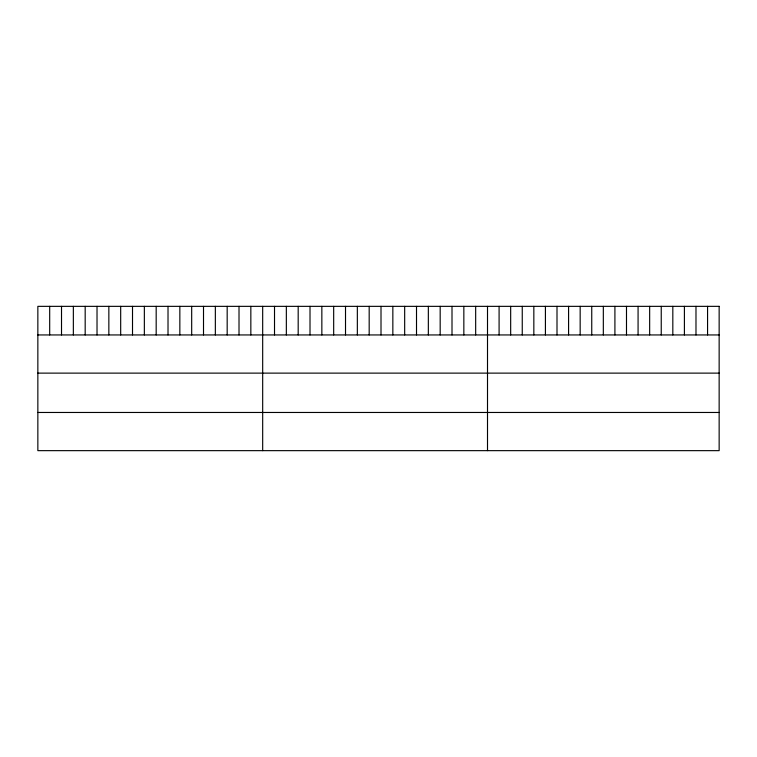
<?xml version="1.0" encoding="UTF-8"?>
<svg xmlns="http://www.w3.org/2000/svg" width="757" height="757" viewBox="0 0 757 757"><rect width="100%" height="100%" fill="white"/><g stroke="black" fill="none" stroke-linecap="round" stroke-linejoin="round"><path stroke-width="1.14" d="M37.85 334.944L719.15 334.944M37.85 373.125L719.15 373.125M37.85 412.47L719.15 412.47M707.568 306.348L707.568 334.944M695.986 306.348L695.986 334.944M684.404 306.348L684.404 334.944M672.822 306.348L672.822 334.944M661.24 306.348L661.24 334.944M649.657 306.348L649.657 334.944M638.075 306.348L638.075 334.944M626.493 306.348L626.493 334.944M614.911 306.348L614.911 334.944M603.329 306.348L603.329 334.944M591.747 306.348L591.747 334.944M580.165 306.348L580.165 334.944M568.583 306.348L568.583 334.944M557.001 306.348L557.001 334.944M545.418 306.348L545.418 334.944M533.836 306.348L533.836 334.944M522.254 306.348L522.254 334.944M510.672 306.348L510.672 334.944M499.09 306.348L499.09 334.944M487.508 306.348L487.508 450.652M475.67 306.348L475.67 334.944M463.842 306.348L463.842 334.944M452.005 306.348L452.005 334.944M440.177 306.348L440.177 334.944M428.339 306.348L428.339 334.944M416.511 306.348L416.511 334.944M404.673 306.348L404.673 334.944M392.845 306.348L392.845 334.944M381.008 306.348L381.008 334.944M369.179 306.348L369.179 334.944M357.342 306.348L357.342 334.944M345.514 306.348L345.514 334.944M333.676 306.348L333.676 334.944M321.848 306.348L321.848 334.944M310.01 306.348L310.01 334.944M298.182 306.348L298.182 334.944M286.345 306.348L286.345 334.944M274.517 306.348L274.517 334.944M262.679 306.348L262.679 450.652M250.841 306.348L250.841 334.944M239.013 306.348L239.013 334.944M227.176 306.348L227.176 334.944M215.348 306.348L215.348 334.944M203.51 306.348L203.51 334.944M191.682 306.348L191.682 334.944M179.844 306.348L179.844 334.944M168.016 306.348L168.016 334.944M156.179 306.348L156.179 334.944M144.35 306.348L144.35 334.944M132.513 306.348L132.513 334.944M120.685 306.348L120.685 334.944M108.847 306.348L108.847 334.944M97.019 306.348L97.019 334.944M85.181 306.348L85.181 334.944M73.353 306.348L73.353 334.944M61.516 306.348L61.516 334.944M49.688 306.348L49.688 334.944M719.15 306.348L37.85 306.348L37.85 450.652L719.15 450.652L719.15 306.348"/></g></svg>
